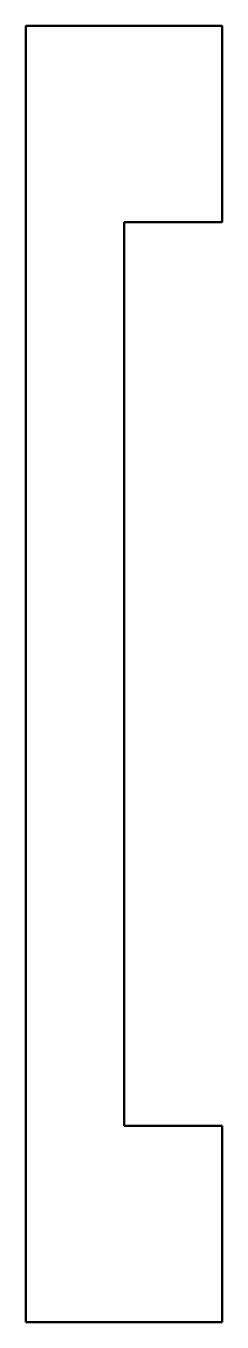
# Model space of a CAD drawing. Header units: millimetres. Extents: x 282 to 312, y 111 to 309.
import ezdxf

# ---------------------------------------------------------------- set-up
doc = ezdxf.new("R2010")
doc.units = ezdxf.units.MM
doc.layers.add('Visible (ISO)', color=7, linetype='Continuous', lineweight=50)

msp = doc.modelspace()

# ---------------------------------------------------------------- linework, layer by layer
at = {"layer": 'Visible (ISO)'}
for p, q in [((282, 309), (312, 309)), ((282, 111), (282, 309)), ((312, 309), (312, 279)), ((297, 279), (297, 141)), ((312, 279), (297, 279)), ((297, 141), (312, 141)), ((312, 141), (312, 111)), ((312, 111), (282, 111))]:
    msp.add_line(p, q, dxfattribs=at)

doc.saveas('drawing.dxf')
